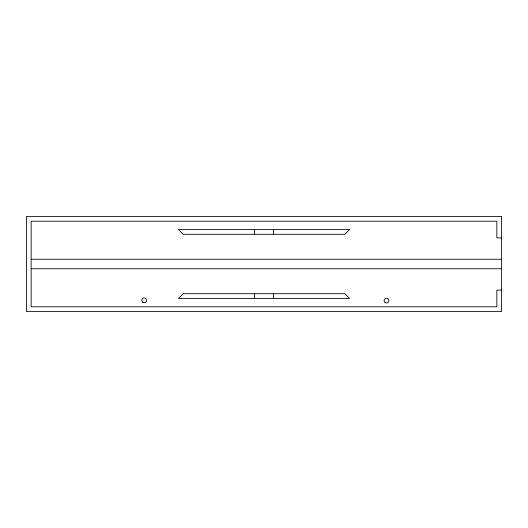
<?xml version="1.0" encoding="UTF-8"?>
<svg xmlns="http://www.w3.org/2000/svg" width="528" height="528" viewBox="0 0 528 528"><rect width="100%" height="100%" fill="white"/><g stroke="black" fill="none" stroke-linecap="round" stroke-linejoin="round"><path stroke-width="0.79" d="M501.6 237.864L496.848 237.864L496.848 221.232L31.152 221.232L31.152 306.768L496.848 306.768L496.848 290.136L501.6 290.136M31.152 259.248L501.6 259.248M31.152 268.752L501.6 268.752M273.504 229.548L273.504 234.3M273.504 293.7L273.504 298.452M254.496 229.548L254.496 234.3M254.496 293.7L254.496 298.452M183.216 293.7L178.464 298.452L349.536 298.452L344.784 293.7L183.216 293.7M349.536 229.548L344.784 234.3L183.216 234.3L178.464 229.548L349.536 229.548M501.6 216.48L26.4 216.48L26.4 311.52L501.6 311.52L501.6 216.48M142.771 302.234A2.376 2.376 0 0 0 146.573 300.65A2.376 2.376 0 0 0 143.299 298.148A2.376 2.376 0 0 0 142.771 302.234M385.103 302.557A2.376 2.376 0 0 0 388.846 300.848A2.376 2.376 0 0 0 385.493 298.459A2.376 2.376 0 0 0 385.103 302.557"/></g></svg>
